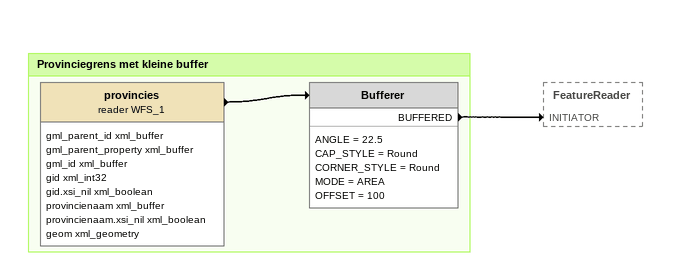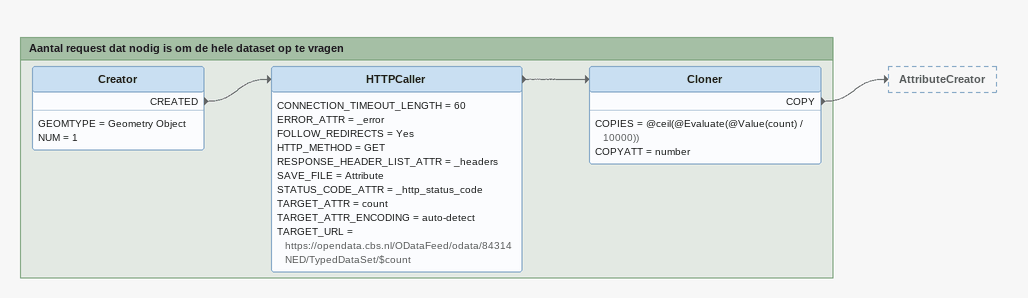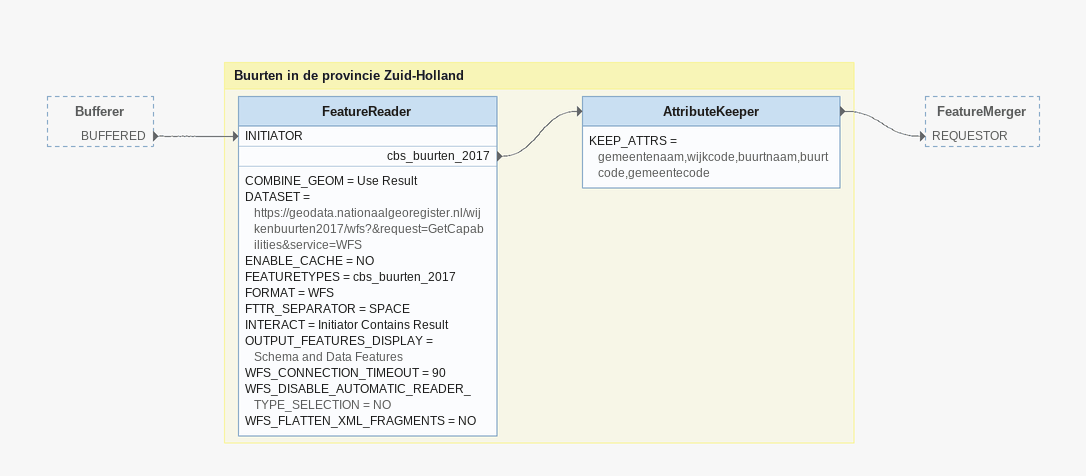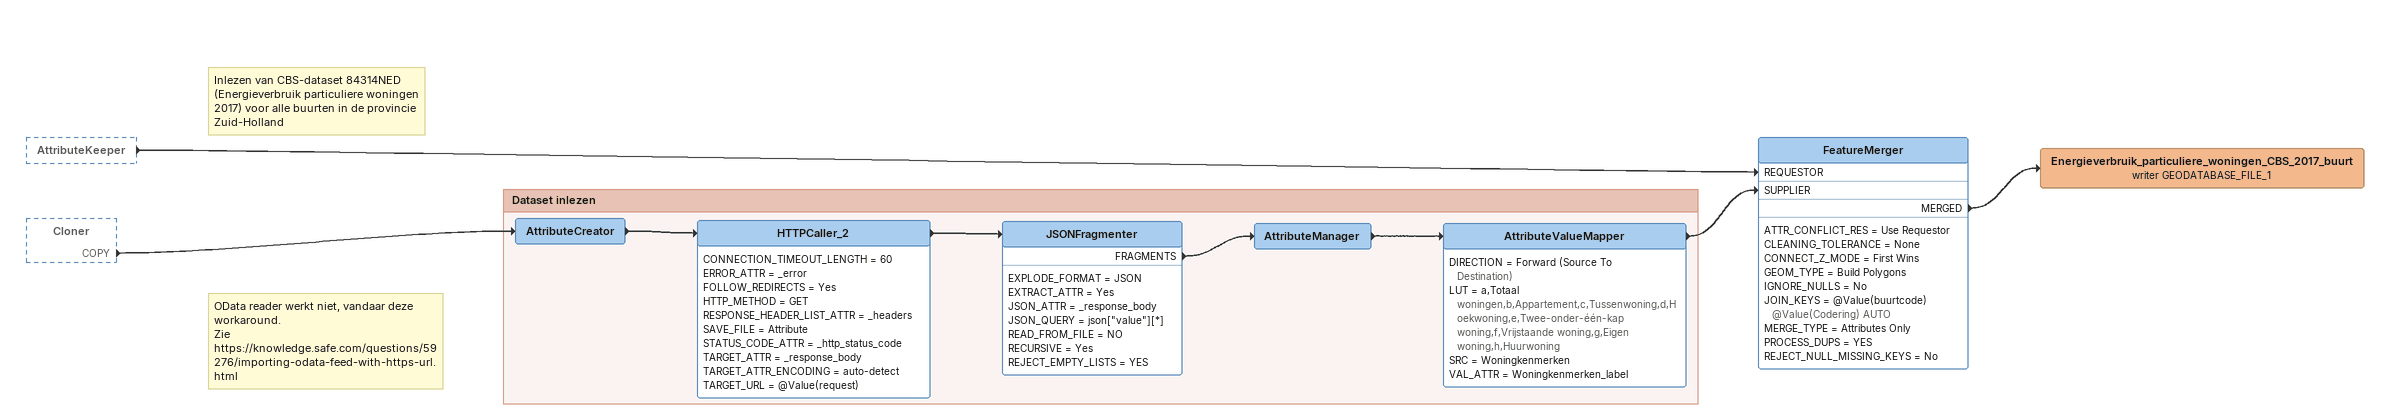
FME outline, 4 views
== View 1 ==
Bookmark: Provinciegrens met kleine buffer
provincies (reader WFS_1)
    attributes: gml_parent_id xml_buffer, gml_parent_property xml_buffer, gml_id xml_buffer, gid xml_int32, gid.xsi_nil xml_boolean, provincienaam xml_buffer, provincienaam.xsi_nil xml_boolean, geom xml_geometry
    -> Bufferer
Bufferer
    ANGLE = 22.5
    CAP_STYLE = Round
    CORNER_STYLE = Round
    MODE = AREA
    OFFSET = 100
    BUFFERED -> FeatureReader [INITIATOR]

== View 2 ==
Bookmark: Aantal request dat nodig is om de hele dataset op te vragen
Creator
    GEOMTYPE = Geometry Object
    NUM = 1
    CREATED -> HTTPCaller
HTTPCaller
    CONNECTION_TIMEOUT_LENGTH = 60
    ERROR_ATTR = _error
    FOLLOW_REDIRECTS = Yes
    HTTP_METHOD = GET
    RESPONSE_HEADER_LIST_ATTR = _headers
    SAVE_FILE = Attribute
    STATUS_CODE_ATTR = _http_status_code
    TARGET_ATTR = count
    TARGET_ATTR_ENCODING = auto-detect
    TARGET_URL = https://opendata.cbs.nl/ODataFeed/odata/84314NED/TypedDataSet/$count
    -> Cloner
Cloner
    COPIES = @ceil(@Evaluate(@Value(count) / 10000))
    COPYATT = number
    COPY -> AttributeCreator

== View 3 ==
Bufferer [outside]
    BUFFERED -> FeatureReader [INITIATOR]

Bookmark: Buurten in de provincie Zuid-Holland
FeatureReader
    COMBINE_GEOM = Use Result
    DATASET = https://geodata.nationaalgeoregister.nl/wijkenbuurten2017/wfs?&request=GetCapabilities&service=WFS
    ENABLE_CACHE = NO
    FEATURETYPES = cbs_buurten_2017
    FORMAT = WFS
    FTTR_SEPARATOR = SPACE
    INTERACT = Initiator Contains Result
    OUTPUT_FEATURES_DISPLAY = Schema and Data Features
    WFS_CONNECTION_TIMEOUT = 90
    WFS_DISABLE_AUTOMATIC_READER_TYPE_SELECTION = NO
    WFS_FLATTEN_XML_FRAGMENTS = NO
    cbs_buurten_2017 -> AttributeKeeper
AttributeKeeper
    KEEP_ATTRS = gemeentenaam,wijkcode,buurtnaam,buurtcode,gemeentecode
    -> FeatureMerger [REQUESTOR]

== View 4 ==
AttributeKeeper [outside]
    -> FeatureMerger [REQUESTOR]
Cloner [outside]
    COPY -> AttributeCreator
Note: Inlezen van CBS-dataset 84314NED (Energieverbruik particuliere woningen 2017) voor alle buurten in de provincie Zuid-Holland
Note: OData reader werkt niet, vandaar deze workaround. / Zie https://knowledge.safe.com/questions/59276/importing-odata-feed-with-https-url.html
FeatureMerger
    ATTR_CONFLICT_RES = Use Requestor
    CLEANING_TOLERANCE = None
    CONNECT_Z_MODE = First Wins
    GEOM_TYPE = Build Polygons
    IGNORE_NULLS = No
    JOIN_KEYS = @Value(buurtcode) @Value(Codering) AUTO
    MERGE_TYPE = Attributes Only
    PROCESS_DUPS = YES
    REJECT_NULL_MISSING_KEYS = No
    MERGED -> Energieverbruik_particuliere_woningen_CBS_2017_buurt (writer GEODATABASE_FILE_1)
Energieverbruik_particuliere_woningen_CBS_2017_buurt (writer GEODATABASE_FILE_1)

Bookmark: Dataset inlezen
AttributeCreator
    -> HTTPCaller_2
HTTPCaller_2
    CONNECTION_TIMEOUT_LENGTH = 60
    ERROR_ATTR = _error
    FOLLOW_REDIRECTS = Yes
    HTTP_METHOD = GET
    RESPONSE_HEADER_LIST_ATTR = _headers
    SAVE_FILE = Attribute
    STATUS_CODE_ATTR = _http_status_code
    TARGET_ATTR = _response_body
    TARGET_ATTR_ENCODING = auto-detect
    TARGET_URL = @Value(request)
    -> JSONFragmenter
JSONFragmenter
    EXPLODE_FORMAT = JSON
    EXTRACT_ATTR = Yes
    JSON_ATTR = _response_body
    JSON_QUERY = json["value"][*]
    READ_FROM_FILE = NO
    RECURSIVE = Yes
    REJECT_EMPTY_LISTS = YES
    FRAGMENTS -> AttributeManager
AttributeManager
    -> AttributeValueMapper
AttributeValueMapper
    DIRECTION = Forward (Source To Destination)
    LUT = a,Totaal woningen,b,Appartement,c,Tussenwoning,d,Hoekwoning,e,Twee-onder-één-kap woning,f,Vrijstaande woning,g,Eigen woning,h,Huurwoning
    SRC = Woningkenmerken
    VAL_ATTR = Woningkenmerken_label
    -> FeatureMerger [SUPPLIER]
